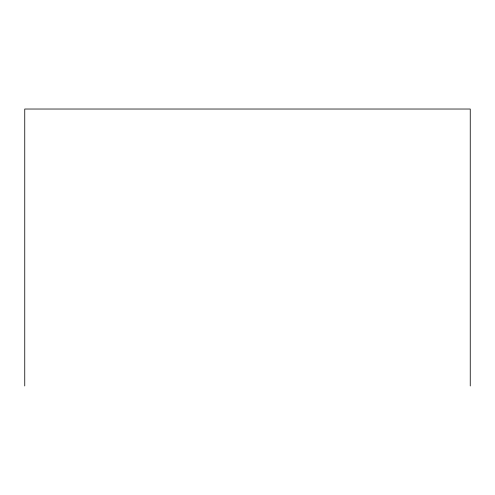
<?xml version="1.0" encoding="UTF-8"?>
<svg xmlns="http://www.w3.org/2000/svg" width="495" height="495" viewBox="0 0 495 495"><rect width="100%" height="100%" fill="white"/><g stroke="black" fill="none" stroke-linecap="round" stroke-linejoin="round"><path stroke-width="0.74" d="M470.25 385.97L470.25 109.03L24.75 109.03L24.75 385.97"/></g></svg>
